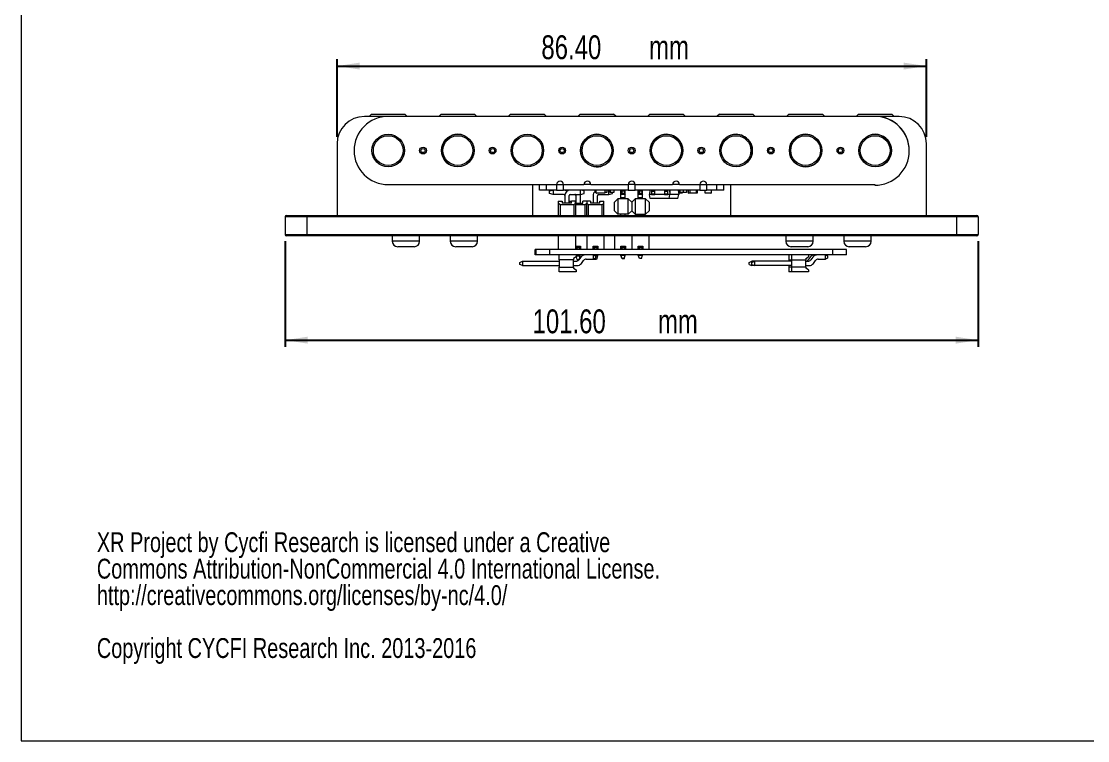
# Model space of a CAD drawing. Header units: millimetres. Extents: x 5 to 292, y 5 to 205.
# Drawn here: x 5.4 to 161.8, y 5.4 to 110.8 of the extents above; entities that cross this region are included whole.
import ezdxf

# ---------------------------------------------------------------- set-up
doc = ezdxf.new("R2010")
doc.units = ezdxf.units.MM
doc.layers.add('SLD-0', color=179, linetype='Continuous')
doc.styles.add('SLDTEXTSTYLE0', font='TXT', dxfattribs={"width": 0.75})
doc.dimstyles.new('SLDDIMSTYLE0', dxfattribs={"dimtxt": 3.5, "dimasz": 3.302, "dimexe": 0, "dimexo": 0.0625, "dimgap": 0.875, "dimtad": 1, "dimrnd": 1e-09, "dimzin": 4, "dimdsep": 46, "dimtxsty": 'SLDTEXTSTYLE0', "dimsah": 1, "dimcen": 0.09, "dimadec": 0, "dimazin": 1, "dimtfac": 1, "dimtofl": 0, "dimtmove": 0, "dimatfit": 3, "dimfxl": 1, "dimfrac": 2, "dimtolj": 1, "dimtzin": 12, "dimarcsym": 0})

# ---------------------------------------------------------------- blocks, each defined once
blk = doc.blocks.new('SW_NOTE_0')
at = {"color": 0, "linetype": 'Continuous', "lineweight": 0, "char_height": 2.9104, "attachment_point": 1, "style": 'SLDTEXTSTYLE0'}
for s, insert in [('XR Project by Cycfi Research is licensed under a Creative', (0, 3.75)), ('Commons Attribution-NonCommercial 4.0 International License.', (0, -0.13)), ('http://creativecommons.org/licenses/by-nc/4.0/', (0, -4.01)), ('Copyright CYCFI Research Inc. 2013-2016', (0, -11.77))]:
    blk.add_mtext(s, dxfattribs=dict(at, insert=insert))
blk = doc.blocks.new('_D_5')
at = {"layer": 'SLD-0'}
for p, q in [((51.71, 93.89), (51.71, 105.28)), ((138.11, 93.89), (138.11, 105.28)), ((51.71, 104.28), (138.11, 104.28))]:
    blk.add_line(p, q, dxfattribs=at)
for points in [[(51.71, 104.28), (55.01, 103.77), (55.01, 104.78)], [(138.11, 104.28), (134.8, 104.78), (134.8, 103.77)]]:
    blk.add_solid(points, dxfattribs=at)
at = {"layer": 'SLD-0', "char_height": 3.5, "attachment_point": 1, "style": 'SLDTEXTSTYLE0'}
for s, insert in [('86.40', (81.66, 108.79, 0.1)), ('mm', (97.45, 108.79, 0.1))]:
    blk.add_mtext(s, dxfattribs=dict(at, insert=insert))
blk = doc.blocks.new('_D_6')
at = {"layer": 'SLD-0'}
for p, q in [((44.11, 78.59), (44.11, 63.09)), ((145.71, 78.59), (145.71, 63.09)), ((44.11, 64.09), (145.71, 64.09))]:
    blk.add_line(p, q, dxfattribs=at)
for points in [[(44.11, 64.09), (47.41, 63.58), (47.41, 64.6)], [(145.71, 64.09), (142.4, 64.6), (142.4, 63.58)]]:
    blk.add_solid(points, dxfattribs=at)
at = {"layer": 'SLD-0', "char_height": 3.5, "attachment_point": 1, "style": 'SLDTEXTSTYLE0'}
for s, insert in [('101.60', (80.37, 68.6, 0.1)), ('mm', (98.75, 68.6, 0.1))]:
    blk.add_mtext(s, dxfattribs=dict(at, insert=insert))

msp = doc.modelspace()

# ---------------------------------------------------------------- linework, layer by layer
at = {"color": 7, "linetype": 'Continuous', "lineweight": 0}
for p, q in [((5.411, 205.365), (5.411, 5.365)), ((5.411, 5.365), (292.411, 5.365))]:
    msp.add_line(p, q, dxfattribs=at)
at = {"color": 7, "linetype": 'Continuous', "lineweight": 15}
for p, q in [((56.755, 97.247), (56.455, 96.947)), ((56.755, 97.229), (56.455, 96.929)), ((56.455, 96.947), (56.455, 96.929)), ((56.455, 96.947), (56.474, 96.947)), ((56.755, 97.247), (61.655, 97.247)), ((56.755, 97.229), (61.655, 97.229)), ((61.955, 96.947), (61.655, 97.247)), ((61.955, 96.929), (61.655, 97.229)), ((61.937, 96.947), (61.955, 96.947)), ((61.955, 96.929), (61.955, 96.947)), ((66.955, 97.247), (66.655, 96.947)), ((66.955, 97.229), (66.655, 96.929)), ((66.655, 96.947), (66.655, 96.929)), ((66.655, 96.947), (66.674, 96.947)), ((66.955, 97.247), (71.855, 97.247)), ((66.955, 97.229), (71.855, 97.229)), ((72.155, 96.947), (71.855, 97.247)), ((72.155, 96.929), (71.855, 97.229)), ((72.137, 96.947), (72.155, 96.947)), ((72.155, 96.929), (72.155, 96.947)), ((77.155, 97.247), (76.855, 96.947)), ((77.155, 97.229), (76.855, 96.929)), ((76.855, 96.947), (76.855, 96.929)), ((76.855, 96.947), (76.874, 96.947)), ((77.155, 97.247), (81.465, 97.247)), ((77.155, 97.229), (81.456, 97.229)), ((81.456, 97.229), (82.055, 97.229)), ((81.465, 97.247), (82.055, 97.247)), ((82.355, 96.947), (82.055, 97.247)), ((82.355, 96.929), (82.055, 97.229)), ((82.337, 96.947), (82.355, 96.947)), ((82.355, 96.929), (82.355, 96.947)), ((87.355, 97.247), (87.055, 96.947)), ((87.355, 97.229), (87.055, 96.929)), ((87.055, 96.947), (87.055, 96.929)), ((87.055, 96.947), (87.074, 96.947)), ((87.355, 97.247), (92.255, 97.247)), ((87.355, 97.229), (92.255, 97.229)), ((92.555, 96.947), (92.255, 97.247)), ((92.555, 96.929), (92.255, 97.229)), ((92.537, 96.947), (92.555, 96.947)), ((92.555, 96.929), (92.555, 96.947)), ((97.555, 97.247), (97.255, 96.947)), ((97.555, 97.229), (97.255, 96.929)), ((97.255, 96.947), (97.255, 96.929)), ((97.255, 96.947), (97.274, 96.947)), ((97.555, 97.247), (102.455, 97.247)), ((97.555, 97.229), (101.728, 97.229)), ((101.728, 97.229), (102.455, 97.229)), ((102.755, 96.947), (102.455, 97.247)), ((102.755, 96.929), (102.455, 97.229)), ((102.737, 96.947), (102.755, 96.947)), ((102.755, 96.929), (102.755, 96.947)), ((107.755, 97.247), (107.455, 96.947)), ((107.755, 97.229), (107.455, 96.929)), ((107.455, 96.947), (107.455, 96.929)), ((107.455, 96.947), (107.474, 96.947)), ((107.755, 97.247), (112.503, 97.247)), ((107.755, 97.229), (111.726, 97.229)), ((111.726, 97.229), (112.655, 97.229)), ((112.503, 97.247), (112.655, 97.247)), ((112.955, 96.947), (112.655, 97.247)), ((112.955, 96.929), (112.655, 97.229)), ((112.937, 96.947), (112.955, 96.947)), ((112.955, 96.929), (112.955, 96.947)), ((117.955, 97.247), (117.655, 96.947)), ((117.955, 97.229), (117.655, 96.929)), ((117.655, 96.947), (117.655, 96.929)), ((117.655, 96.947), (117.674, 96.947)), ((117.955, 97.247), (122.855, 97.247)), ((117.955, 97.229), (122.855, 97.229)), ((123.155, 96.947), (122.855, 97.247)), ((123.155, 96.929), (122.855, 97.229)), ((123.137, 96.947), (123.155, 96.947)), ((123.155, 96.929), (123.155, 96.947)), ((128.155, 97.247), (127.855, 96.947)), ((128.155, 97.229), (127.855, 96.929)), ((127.855, 96.947), (127.855, 96.929)), ((127.855, 96.947), (127.874, 96.947)), ((128.155, 97.247), (132.775, 97.247)), ((128.155, 97.229), (133.033, 97.229)), ((132.775, 97.247), (133.055, 97.247)), ((133.033, 97.229), (133.055, 97.229)), ((133.355, 96.947), (133.055, 97.247)), ((133.355, 96.929), (133.055, 97.229)), ((133.337, 96.947), (133.355, 96.947)), ((133.355, 96.929), (133.355, 96.947)), ((59.205, 96.891), (55.705, 96.891)), ((56.455, 96.929), (56.455, 96.891)), ((56.455, 96.929), (61.955, 96.929)), ((130.605, 96.891), (59.205, 96.891)), ((61.955, 96.891), (61.955, 96.929)), ((66.655, 96.929), (66.655, 96.891)), ((66.655, 96.929), (72.155, 96.929)), ((72.155, 96.891), (72.155, 96.929)), ((76.855, 96.929), (76.855, 96.891)), ((76.855, 96.929), (81.683, 96.929)), ((81.683, 96.929), (82.355, 96.929)), ((82.355, 96.891), (82.355, 96.929)), ((87.055, 96.929), (87.055, 96.891)), ((87.055, 96.929), (92.555, 96.929)), ((92.555, 96.891), (92.555, 96.929)), ((97.255, 96.929), (97.255, 96.891)), ((97.255, 96.929), (101.938, 96.929)), ((101.938, 96.929), (102.755, 96.929)), ((102.755, 96.891), (102.755, 96.929)), ((107.455, 96.929), (107.455, 96.891)), ((107.455, 96.929), (111.913, 96.929)), ((111.913, 96.929), (112.955, 96.929)), ((112.955, 96.891), (112.955, 96.929)), ((117.655, 96.929), (117.655, 96.891)), ((117.655, 96.929), (123.155, 96.929)), ((123.155, 96.891), (123.155, 96.929)), ((127.855, 96.929), (127.855, 96.891)), ((127.855, 96.929), (133.33, 96.929)), ((134.105, 96.891), (130.605, 96.891)), ((133.33, 96.929), (133.355, 96.929)), ((133.355, 96.891), (133.355, 96.929)), ((51.705, 92.891), (51.705, 82.391)), ((138.105, 82.391), (138.105, 92.891)), ((59.205, 86.891), (83.905, 86.891)), ((80.405, 82.391), (80.405, 86.891)), ((81.405, 86.098), (81.405, 86.891)), ((81.405, 86.091), (81.405, 86.098)), ((82.405, 86.098), (81.405, 86.098)), ((82.405, 86.091), (81.405, 86.091)), ((83.895, 86.098), (82.405, 86.098)), ((83.368, 86.091), (82.405, 86.091)), ((82.856, 85.968), (83.396, 86.098)), ((83.396, 86.098), (83.396, 85.468)), ((83.895, 86.891), (83.895, 86.098)), ((83.895, 86.098), (84.915, 86.098)), ((83.905, 86.898), (84.905, 86.898)), ((84.905, 86.891), (87.905, 86.891)), ((84.915, 86.098), (84.915, 86.891)), ((84.915, 86.098), (84.915, 86.098)), ((94.395, 86.098), (84.915, 86.098)), ((85.793, 86.091), (84.998, 86.091)), ((85.055, 86.092), (85.055, 86.082)), ((87.396, 85.468), (87.396, 86.098)), ((87.936, 85.968), (87.397, 86.098)), ((89.567, 86.091), (87.424, 86.091)), ((88.905, 86.898), (87.905, 86.898)), ((88.905, 86.891), (94.405, 86.891)), ((89.567, 86.098), (89.567, 85.748)), ((89.567, 85.778), (89.567, 86.068)), ((89.567, 86.068), (89.568, 86.068)), ((89.568, 86.068), (89.568, 86.098)), ((89.568, 86.068), (89.571, 86.068)), ((89.571, 86.098), (89.571, 86.068)), ((89.571, 86.068), (89.572, 86.068)), ((89.572, 85.748), (89.572, 86.098)), ((89.572, 86.068), (89.572, 85.778)), ((89.716, 85.653), (89.716, 86.093)), ((90.976, 86.093), (90.976, 85.653)), ((91.272, 86.098), (91.272, 85.748)), ((91.761, 86.091), (91.272, 86.091)), ((91.555, 85.462), (91.555, 86.091)), ((91.761, 86.042), (91.556, 86.091)), ((91.761, 86.098), (91.761, 85.748)), ((91.761, 86.068), (91.762, 86.068)), ((91.761, 85.778), (91.761, 86.068)), ((91.762, 86.068), (91.762, 86.098)), ((91.762, 86.068), (91.764, 86.068)), ((91.764, 86.093), (91.764, 86.068)), ((91.765, 86.093), (91.764, 86.093)), ((91.764, 86.068), (91.765, 86.068)), ((91.765, 85.748), (91.765, 86.093)), ((91.765, 86.068), (91.765, 85.778)), ((92.275, 86.098), (92.275, 85.748)), ((93.325, 86.091), (92.275, 86.091)), ((93.325, 86.098), (93.452, 85.971)), ((93.325, 85.463), (93.325, 86.098)), ((93.96, 86.098), (93.833, 85.971)), ((93.96, 85.463), (93.96, 86.098)), ((94.395, 86.091), (93.96, 86.091)), ((94.395, 86.891), (94.395, 86.098)), ((94.395, 86.098), (94.395, 86.091)), ((94.395, 86.098), (95.415, 86.098)), ((94.395, 86.091), (95.415, 86.091)), ((95.405, 86.898), (94.405, 86.898)), ((95.405, 86.891), (100.905, 86.891)), ((95.415, 86.098), (95.415, 86.891)), ((95.415, 86.091), (95.415, 86.098)), ((104.895, 86.098), (95.415, 86.098)), ((95.865, 86.091), (95.415, 86.091)), ((95.865, 86.098), (95.992, 85.971)), ((95.865, 85.463), (95.865, 86.098)), ((96.5, 86.098), (96.373, 85.971)), ((96.5, 85.463), (96.5, 86.098)), ((97.823, 86.091), (96.5, 86.091)), ((97.581, 86.075), (97.501, 85.425)), ((97.823, 86.075), (97.581, 86.075)), ((97.823, 86.098), (97.823, 86.028)), ((97.823, 86.028), (98.306, 86.028)), ((97.823, 86.028), (97.823, 85.928)), ((98.306, 86.098), (98.306, 86.028)), ((98.759, 86.091), (98.306, 86.091)), ((99.695, 86.075), (98.306, 86.075)), ((98.306, 85.928), (98.306, 86.028)), ((98.759, 86.098), (98.759, 86.075)), ((99.243, 86.075), (99.243, 86.098)), ((99.603, 86.075), (99.603, 86.098)), ((99.695, 86.098), (99.695, 86.028)), ((100.179, 86.028), (99.695, 86.028)), ((99.695, 86.028), (99.695, 85.928)), ((100.179, 86.098), (100.179, 86.028)), ((100.421, 86.075), (100.179, 86.075)), ((100.179, 85.928), (100.179, 86.028)), ((100.421, 86.075), (100.501, 85.425)), ((100.539, 86.028), (100.427, 86.028)), ((100.539, 86.098), (100.539, 86.028)), ((100.992, 86.091), (100.539, 86.091)), ((101.718, 86.075), (100.539, 86.075)), ((100.539, 85.928), (100.539, 86.028)), ((101.905, 86.898), (100.905, 86.898)), ((100.992, 86.098), (100.992, 86.075)), ((101.475, 86.075), (101.475, 86.098)), ((101.718, 86.075), (101.797, 85.425)), ((101.905, 86.891), (104.905, 86.891)), ((101.937, 86.098), (101.937, 85.748)), ((101.938, 86.068), (101.939, 86.068)), ((101.938, 85.778), (101.938, 86.068)), ((101.939, 86.068), (101.939, 86.098)), ((101.939, 86.068), (101.941, 86.068)), ((101.941, 86.093), (101.941, 86.068)), ((101.942, 86.093), (101.941, 86.093)), ((101.941, 86.068), (101.942, 86.068)), ((101.942, 85.748), (101.942, 86.093)), ((101.942, 86.068), (101.942, 85.778)), ((102.452, 86.098), (102.452, 85.748)), ((102.942, 86.098), (102.942, 85.748)), ((103.255, 86.091), (102.942, 86.091)), ((103.255, 85.653), (103.255, 86.093)), ((103.486, 85.653), (103.486, 86.093)), ((104.346, 86.093), (104.346, 85.653)), ((104.515, 86.093), (104.515, 85.653)), ((104.895, 86.091), (104.515, 86.091)), ((104.895, 86.891), (104.895, 86.098)), ((104.895, 86.098), (104.895, 86.091)), ((104.895, 86.098), (105.915, 86.098)), ((104.895, 86.091), (105.668, 86.091)), ((104.905, 86.898), (105.905, 86.898)), ((105.668, 85.653), (105.668, 86.093)), ((105.671, 85.653), (105.671, 86.093)), ((105.905, 86.891), (130.605, 86.891)), ((105.915, 86.098), (105.915, 86.891)), ((107.405, 86.098), (105.915, 86.098)), ((106.531, 86.093), (106.531, 85.653)), ((107.405, 86.091), (106.531, 86.091)), ((108.405, 86.098), (107.405, 86.098)), ((108.405, 86.091), (107.405, 86.091)), ((108.405, 86.098), (108.405, 86.891)), ((108.405, 86.091), (108.405, 86.098)), ((109.405, 86.891), (109.405, 82.391)), ((82.856, 85.598), (82.856, 85.968)), ((83.396, 85.468), (82.856, 85.598)), ((84.896, 85.468), (83.396, 85.468)), ((84.146, 84.483), (84.146, 84.183)), ((84.146, 84.483), (84.696, 84.483)), ((84.696, 84.483), (84.696, 84.183)), ((85.081, 85.283), (85.081, 84.183)), ((85.711, 84.183), (85.711, 85.283)), ((85.805, 84.476), (86.096, 84.476)), ((85.805, 84.476), (85.805, 84.183)), ((85.896, 85.468), (87.396, 85.468)), ((86.096, 84.183), (86.096, 84.483)), ((86.646, 84.483), (86.096, 84.483)), ((86.646, 84.183), (86.646, 84.483)), ((86.74, 84.176), (86.74, 85.276)), ((87.332, 85.468), (87.37, 85.276)), ((87.37, 85.276), (87.37, 84.176)), ((87.396, 85.468), (87.936, 85.598)), ((87.755, 84.176), (87.755, 84.476)), ((88.305, 84.476), (87.755, 84.476)), ((87.936, 85.598), (87.936, 85.968)), ((88.305, 84.476), (88.305, 84.176)), ((88.855, 84.476), (88.305, 84.476)), ((88.855, 84.476), (88.855, 84.176)), ((89.24, 85.276), (89.24, 84.176)), ((89.568, 85.778), (89.567, 85.778)), ((89.568, 85.748), (89.567, 85.748)), ((89.568, 85.748), (89.568, 85.778)), ((89.571, 85.778), (89.568, 85.778)), ((89.571, 85.748), (89.568, 85.748)), ((89.571, 85.748), (89.571, 85.778)), ((89.571, 85.778), (89.572, 85.778)), ((89.572, 85.748), (89.571, 85.748)), ((89.716, 85.748), (89.572, 85.748)), ((89.573, 85.738), (89.573, 85.748)), ((89.576, 85.738), (89.573, 85.738)), ((89.576, 85.738), (89.576, 85.748)), ((89.716, 85.738), (89.576, 85.738)), ((90.971, 85.648), (89.721, 85.648)), ((89.87, 84.176), (89.87, 85.276)), ((90.055, 85.461), (91.555, 85.461)), ((90.255, 84.176), (90.255, 84.476)), ((90.255, 84.476), (90.805, 84.476)), ((90.805, 84.176), (90.805, 84.476)), ((91.272, 85.748), (90.976, 85.748)), ((91.264, 85.738), (90.976, 85.738)), ((91.264, 85.738), (91.264, 85.748)), ((91.555, 85.462), (92.095, 85.592)), ((91.761, 85.748), (91.761, 85.778)), ((91.761, 85.778), (91.761, 85.778)), ((91.765, 85.778), (91.761, 85.778)), ((91.761, 85.748), (91.761, 85.748)), ((91.761, 85.748), (91.765, 85.748)), ((91.765, 85.748), (91.765, 85.778)), ((91.765, 85.778), (91.765, 85.778)), ((91.765, 85.748), (91.765, 85.748)), ((92.275, 85.748), (91.765, 85.748)), ((91.768, 85.738), (91.768, 85.748)), ((91.77, 85.738), (91.768, 85.738)), ((91.77, 85.738), (91.77, 85.748)), ((92.269, 85.738), (91.77, 85.738)), ((92.095, 85.592), (92.095, 85.738)), ((92.269, 85.738), (92.269, 85.748)), ((92.372, 84.32), (92.88, 84.828)), ((92.88, 84.828), (92.88, 82.542)), ((94.404, 84.828), (92.88, 84.828)), ((93.452, 85.59), (93.325, 85.463)), ((93.96, 85.463), (93.325, 85.463)), ((93.325, 84.955), (93.325, 85.463)), ((93.96, 84.955), (93.325, 84.955)), ((93.325, 84.828), (93.325, 84.955)), ((93.452, 85.971), (93.833, 85.971)), ((93.452, 85.971), (93.452, 85.59)), ((93.833, 85.59), (93.452, 85.59)), ((93.833, 85.971), (93.833, 85.59)), ((93.833, 85.59), (93.96, 85.463)), ((93.96, 84.955), (93.96, 85.463)), ((93.96, 84.828), (93.96, 84.955)), ((94.404, 82.542), (94.404, 84.828)), ((94.404, 84.828), (94.912, 84.32)), ((94.912, 84.32), (95.42, 84.828)), ((95.42, 84.828), (95.42, 82.542)), ((96.944, 84.828), (95.42, 84.828)), ((95.992, 85.59), (95.865, 85.463)), ((96.5, 85.463), (95.865, 85.463)), ((95.865, 84.955), (95.865, 85.463)), ((96.5, 84.955), (95.865, 84.955)), ((95.865, 84.828), (95.865, 84.955)), ((95.992, 85.971), (96.373, 85.971)), ((95.992, 85.971), (95.992, 85.59)), ((96.373, 85.59), (95.992, 85.59)), ((96.373, 85.971), (96.373, 85.59)), ((96.373, 85.59), (96.5, 85.463)), ((96.5, 84.955), (96.5, 85.463)), ((96.5, 84.828), (96.5, 84.955)), ((96.944, 82.542), (96.944, 84.828)), ((96.944, 84.828), (97.452, 84.32)), ((97.823, 85.425), (97.501, 85.425)), ((97.628, 84.875), (97.501, 85.425)), ((100.374, 84.875), (97.628, 84.875)), ((97.823, 85.928), (98.306, 85.928)), ((97.823, 85.928), (97.823, 85.525)), ((97.823, 85.525), (98.306, 85.525)), ((97.823, 85.525), (97.823, 85.425)), ((97.823, 85.425), (98.306, 85.425)), ((98.306, 85.525), (98.306, 85.928)), ((98.306, 85.425), (98.306, 85.525)), ((99.695, 85.425), (98.306, 85.425)), ((99.695, 85.928), (100.179, 85.928)), ((99.695, 85.928), (99.695, 85.525)), ((99.695, 85.525), (100.179, 85.525)), ((99.695, 85.525), (99.695, 85.425)), ((99.695, 85.425), (100.179, 85.425)), ((100.179, 85.525), (100.179, 85.928)), ((100.179, 85.425), (100.179, 85.525)), ((100.501, 85.425), (100.179, 85.425)), ((100.374, 84.875), (100.501, 85.425)), ((101.67, 84.875), (100.374, 84.875)), ((100.539, 85.425), (100.501, 85.425)), ((100.539, 85.525), (100.539, 85.928)), ((100.539, 85.425), (100.539, 85.525)), ((101.797, 85.425), (100.539, 85.425)), ((101.67, 84.875), (101.797, 85.425)), ((102.319, 85.648), (101.77, 85.648)), ((101.937, 85.748), (101.938, 85.748)), ((101.938, 85.748), (101.938, 85.778)), ((101.938, 85.778), (101.938, 85.778)), ((101.941, 85.778), (101.938, 85.778)), ((101.938, 85.748), (101.941, 85.748)), ((101.941, 85.748), (101.941, 85.778)), ((101.941, 85.778), (101.942, 85.778)), ((101.942, 85.748), (101.941, 85.748)), ((102.452, 85.748), (101.942, 85.748)), ((101.945, 85.738), (101.945, 85.748)), ((101.947, 85.738), (101.945, 85.738)), ((101.947, 85.738), (101.947, 85.748)), ((102.446, 85.738), (101.947, 85.738)), ((102.324, 85.738), (102.324, 85.653)), ((102.446, 85.738), (102.446, 85.748)), ((102.936, 85.738), (102.446, 85.738)), ((102.942, 85.748), (102.452, 85.748)), ((102.936, 85.738), (102.936, 85.748)), ((103.491, 85.648), (103.26, 85.648)), ((104.341, 85.648), (103.491, 85.648)), ((104.51, 85.648), (104.341, 85.648)), ((105.676, 85.648), (105.673, 85.648)), ((106.526, 85.648), (105.676, 85.648)), ((84.396, 83.933), (84.146, 84.183)), ((84.146, 84.183), (84.146, 82.391)), ((86.396, 83.933), (84.396, 83.933)), ((84.396, 83.933), (84.396, 82.391)), ((86.096, 84.183), (84.696, 84.183)), ((86.396, 83.933), (86.646, 84.183)), ((86.396, 83.933), (86.396, 82.391)), ((86.646, 84.183), (86.646, 82.391)), ((86.646, 84.176), (87.755, 84.176)), ((88.055, 83.926), (86.646, 83.926)), ((88.055, 83.926), (88.305, 84.176)), ((88.055, 83.926), (88.055, 82.391)), ((88.305, 84.176), (88.555, 83.926)), ((88.305, 82.391), (88.305, 84.176)), ((88.555, 82.391), (88.555, 83.926)), ((90.555, 83.926), (88.555, 83.926)), ((90.255, 84.176), (88.855, 84.176)), ((90.805, 84.176), (90.555, 83.926)), ((90.555, 82.391), (90.555, 83.926)), ((90.805, 82.391), (90.805, 84.176)), ((92.372, 83.05), (92.372, 84.32)), ((92.88, 82.542), (92.372, 83.05)), ((94.912, 83.05), (94.404, 82.542)), ((94.912, 84.32), (94.912, 83.05)), ((95.42, 82.542), (94.912, 83.05)), ((97.452, 83.05), (96.944, 82.542)), ((97.452, 84.32), (97.452, 83.05)), ((47.275, 82.191), (44.105, 82.191)), ((44.105, 82.191), (44.105, 79.591)), ((44.305, 82.391), (47.275, 82.391)), ((47.275, 82.391), (142.535, 82.391)), ((47.275, 82.191), (47.275, 82.391)), ((142.535, 82.191), (47.275, 82.191)), ((47.275, 82.191), (47.275, 79.591)), ((94.404, 82.542), (92.88, 82.542)), ((93.325, 82.391), (93.325, 82.542)), ((93.96, 82.391), (93.96, 82.542)), ((95.42, 82.542), (96.944, 82.542)), ((95.865, 82.391), (95.865, 82.542)), ((96.5, 82.391), (96.5, 82.542)), ((142.535, 82.391), (142.535, 82.191)), ((142.535, 82.391), (145.505, 82.391)), ((142.535, 82.191), (142.535, 79.591)), ((145.705, 82.191), (142.535, 82.191)), ((145.705, 82.191), (145.705, 79.591)), ((44.105, 79.591), (47.275, 79.591)), ((47.275, 79.391), (44.305, 79.391)), ((47.275, 79.391), (47.275, 79.591)), ((47.275, 79.591), (142.535, 79.591)), ((142.535, 79.391), (47.275, 79.391)), ((59.805, 79.391), (59.805, 78.591)), ((63.805, 78.591), (63.805, 79.391)), ((68.305, 79.391), (68.305, 78.591)), ((72.305, 78.591), (72.305, 79.391)), ((84.177, 77.391), (84.177, 79.391)), ((86.717, 77.391), (86.717, 79.391)), ((88.316, 79.391), (88.316, 77.391)), ((90.856, 77.391), (90.856, 79.391)), ((92.364, 79.391), (92.364, 77.391)), ((94.904, 79.391), (94.904, 77.391)), ((97.444, 77.391), (97.444, 79.391)), ((117.505, 79.391), (117.505, 78.591)), ((121.505, 78.591), (121.505, 79.391)), ((126.005, 79.391), (126.005, 78.591)), ((130.005, 78.591), (130.005, 79.391)), ((142.535, 79.391), (142.535, 79.591)), ((142.535, 79.591), (145.705, 79.591)), ((145.505, 79.391), (142.535, 79.391)), ((63.005, 77.791), (60.605, 77.791)), ((71.505, 77.791), (69.105, 77.791)), ((80.765, 76.591), (80.765, 77.391)), ((80.905, 77.391), (80.765, 77.391)), ((80.905, 76.591), (80.905, 77.391)), ((82.905, 77.391), (80.905, 77.391)), ((82.905, 76.591), (82.905, 77.391)), ((124.405, 77.391), (82.905, 77.391)), ((86.717, 77.891), (87.386, 77.891)), ((86.74, 77.891), (86.74, 77.391)), ((86.846, 77.891), (86.846, 77.641)), ((87.246, 77.641), (86.846, 77.641)), ((86.846, 77.641), (86.846, 77.391)), ((87.246, 77.891), (87.246, 77.641)), ((87.246, 77.641), (87.246, 77.391)), ((87.37, 77.391), (87.37, 77.891)), ((87.386, 77.891), (87.386, 77.391)), ((89.246, 77.391), (89.246, 77.891)), ((89.246, 77.891), (89.926, 77.891)), ((89.386, 77.891), (89.386, 77.641)), ((89.786, 77.641), (89.386, 77.641)), ((89.386, 77.641), (89.386, 77.391)), ((89.786, 77.891), (89.786, 77.641)), ((89.786, 77.641), (89.786, 77.391)), ((89.87, 77.891), (89.87, 77.391)), ((89.926, 77.891), (89.926, 77.391)), ((93.294, 77.891), (93.974, 77.891)), ((93.294, 77.391), (93.294, 77.891)), ((93.325, 77.391), (93.325, 77.891)), ((93.434, 77.891), (93.434, 77.641)), ((93.834, 77.641), (93.434, 77.641)), ((93.434, 77.641), (93.434, 77.391)), ((93.834, 77.891), (93.834, 77.641)), ((93.834, 77.641), (93.834, 77.391)), ((93.96, 77.391), (93.96, 77.891)), ((93.974, 77.891), (93.974, 77.391)), ((95.834, 77.891), (96.514, 77.891)), ((95.834, 77.391), (95.834, 77.891)), ((95.865, 77.391), (95.865, 77.891)), ((95.974, 77.891), (95.974, 77.641)), ((96.374, 77.641), (95.974, 77.641)), ((95.974, 77.641), (95.974, 77.391)), ((96.374, 77.891), (96.374, 77.641)), ((96.374, 77.641), (96.374, 77.391)), ((96.5, 77.391), (96.5, 77.891)), ((96.514, 77.891), (96.514, 77.391)), ((120.705, 77.791), (118.305, 77.791)), ((124.405, 76.591), (124.405, 77.391)), ((126.405, 77.391), (124.405, 77.391)), ((126.405, 76.591), (126.405, 77.391)), ((129.205, 77.791), (126.805, 77.791)), ((78.481, 75.476), (78.881, 75.656)), ((78.481, 75.206), (78.481, 75.476)), ((78.881, 75.026), (78.481, 75.206)), ((78.881, 75.656), (78.881, 75.026)), ((78.881, 75.656), (84.281, 75.656)), ((80.905, 76.591), (80.765, 76.591)), ((82.905, 76.591), (80.905, 76.591)), ((124.405, 76.591), (82.905, 76.591)), ((84.281, 75.891), (84.281, 76.591)), ((86.381, 75.891), (84.281, 75.891)), ((84.281, 75.891), (84.281, 74.791)), ((86.781, 76.291), (86.381, 76.041)), ((86.381, 76.041), (86.381, 75.891)), ((86.381, 74.791), (86.381, 75.891)), ((86.381, 75.656), (86.73, 75.656)), ((86.781, 76.591), (86.781, 76.291)), ((86.781, 76.472), (87.37, 76.472)), ((86.781, 76.302), (86.87, 75.932)), ((86.87, 75.932), (87.187, 75.932)), ((87.44, 76.271), (87.13, 75.857)), ((87.266, 76.037), (87.37, 76.472)), ((87.37, 76.472), (87.37, 76.591)), ((87.52, 75.347), (87.83, 75.761)), ((88.231, 75.961), (89.281, 75.961)), ((89.281, 75.961), (89.281, 76.591)), ((89.281, 76.591), (89.581, 76.441)), ((89.581, 76.111), (89.281, 75.961)), ((89.37, 75.932), (89.354, 75.998)), ((89.74, 75.932), (89.37, 75.932)), ((89.52, 76.472), (89.87, 76.472)), ((89.581, 76.441), (89.581, 76.111)), ((89.87, 76.472), (89.74, 75.932)), ((89.87, 76.591), (89.87, 76.472)), ((93.325, 76.542), (93.325, 76.591)), ((93.325, 76.542), (93.96, 76.542)), ((93.507, 76.042), (93.325, 76.542)), ((93.325, 76.492), (93.325, 76.542)), ((93.325, 76.492), (93.343, 76.492)), ((93.507, 75.992), (93.325, 76.492)), ((93.778, 76.042), (93.507, 76.042)), ((93.778, 75.992), (93.507, 75.992)), ((93.778, 76.042), (93.96, 76.542)), ((93.778, 75.992), (93.96, 76.492)), ((93.942, 76.492), (93.96, 76.492)), ((93.96, 76.542), (93.96, 76.591)), ((93.96, 76.492), (93.96, 76.542)), ((95.865, 76.542), (95.865, 76.591)), ((95.865, 76.542), (96.5, 76.542)), ((96.047, 76.042), (95.865, 76.542)), ((96.318, 76.042), (96.047, 76.042)), ((96.318, 76.042), (96.5, 76.542)), ((96.5, 76.542), (96.5, 76.591)), ((112.118, 75.476), (112.518, 75.656)), ((112.118, 75.206), (112.118, 75.476)), ((112.118, 75.206), (112.518, 75.026)), ((112.51, 75.476), (112.91, 75.656)), ((112.51, 75.206), (112.51, 75.476)), ((112.51, 75.206), (112.91, 75.026)), ((112.518, 75.656), (112.518, 75.48)), ((112.91, 75.656), (112.518, 75.656)), ((112.518, 75.203), (112.518, 75.026)), ((112.91, 75.656), (112.91, 75.026)), ((118.31, 75.656), (112.91, 75.656)), ((117.918, 76.591), (117.918, 75.891)), ((117.918, 75.891), (117.918, 75.656)), ((117.918, 75.891), (118.31, 75.891)), ((118.31, 76.591), (118.31, 75.891)), ((118.31, 75.891), (120.41, 75.891)), ((118.31, 75.891), (118.31, 74.791)), ((120.41, 76.041), (120.81, 76.291)), ((120.41, 76.041), (120.41, 75.891)), ((120.41, 74.791), (120.41, 75.891)), ((120.41, 75.656), (120.759, 75.656)), ((121.077, 76.271), (120.767, 75.857)), ((120.81, 76.591), (120.81, 76.291)), ((121.469, 76.271), (121.159, 75.857)), ((121.549, 75.347), (121.859, 75.761)), ((122.26, 75.961), (123.31, 75.961)), ((123.31, 75.961), (123.31, 76.591)), ((123.31, 76.591), (123.61, 76.441)), ((123.61, 76.111), (123.31, 75.961)), ((123.61, 76.441), (123.61, 76.111)), ((126.405, 76.591), (124.405, 76.591)), ((78.881, 75.026), (84.281, 75.026)), ((84.281, 74.791), (86.381, 74.791)), ((84.281, 74.091), (84.281, 74.791)), ((86.781, 74.091), (84.281, 74.091)), ((86.381, 75.026), (86.88, 75.026)), ((86.381, 74.791), (86.381, 74.641)), ((86.381, 74.641), (86.781, 74.391)), ((86.781, 74.391), (86.781, 74.091)), ((112.91, 75.026), (112.518, 75.026)), ((118.31, 75.026), (112.91, 75.026)), ((117.918, 75.026), (117.918, 74.791)), ((118.31, 74.791), (117.918, 74.791)), ((117.918, 74.791), (117.918, 74.091)), ((118.31, 74.091), (117.918, 74.091)), ((120.41, 74.791), (118.31, 74.791)), ((118.31, 74.791), (118.31, 74.091)), ((120.81, 74.091), (118.31, 74.091)), ((120.41, 75.026), (120.909, 75.026)), ((120.41, 74.791), (120.41, 74.641)), ((120.81, 74.391), (120.41, 74.641)), ((120.81, 74.391), (120.81, 74.091))]:
    msp.add_line(p, q, dxfattribs=at)
at = {"color": 8, "linetype": 'Continuous', "lineweight": 15}
for p, q in [((82.405, 86.098), (82.405, 86.891)), ((82.405, 86.091), (82.405, 86.098)), ((107.405, 86.098), (107.405, 86.891)), ((107.405, 86.091), (107.405, 86.098)), ((100.539, 85.928), (100.439, 85.928)), ((100.539, 85.525), (100.489, 85.525)), ((63.805, 78.591), (59.805, 78.591)), ((72.305, 78.591), (68.305, 78.591)), ((121.505, 78.591), (117.505, 78.591)), ((130.005, 78.591), (126.005, 78.591))]:
    msp.add_line(p, q, dxfattribs=at)
at = {"color": 7, "linetype": 'Continuous', "lineweight": 15, "flags": 128}
msp.add_lwpolyline([(130.605, 94.273), (130.168, 94.232), (129.954, 94.182)], dxfattribs=at)
at = {"color": 7, "linetype": 'Continuous', "lineweight": 15}
for centre, radius in [((59.205, 91.891), 2.385), ((59.205, 91.891), 2.381), ((59.205, 91.891), 2.181), ((69.405, 91.891), 2.385), ((69.405, 91.891), 2.381), ((69.405, 91.891), 2.181), ((79.605, 91.891), 2.385), ((79.605, 91.891), 2.381), ((79.605, 91.891), 2.181), ((89.805, 91.891), 2.385), ((89.805, 91.891), 2.381), ((89.805, 91.891), 2.181), ((100.005, 91.891), 2.385), ((100.005, 91.891), 2.381), ((100.005, 91.891), 2.181), ((110.205, 91.891), 2.385), ((110.205, 91.891), 2.381), ((110.205, 91.891), 2.181), ((120.405, 91.891), 2.385), ((120.405, 91.891), 2.381), ((120.405, 91.891), 2.181), ((130.605, 91.891), 2.385), ((130.605, 91.891), 2.381), ((130.605, 91.891), 2.181), ((64.305, 91.891), 0.5), ((74.505, 91.891), 0.5), ((84.705, 91.891), 0.5), ((94.905, 91.891), 0.5), ((105.105, 91.891), 0.5), ((115.305, 91.891), 0.5), ((125.505, 91.891), 0.5), ((64.305, 91.891), 0.3), ((74.505, 91.891), 0.3), ((84.705, 91.891), 0.3), ((94.905, 91.891), 0.3), ((105.105, 91.891), 0.3), ((115.305, 91.891), 0.3), ((125.505, 91.891), 0.3)]:
    msp.add_circle(centre, radius, dxfattribs=at)
for centre, radius, start, end in [((55.705, 92.891), 4, 90, 180), ((59.205, 91.891), 5, 90, 270), ((130.561, 91.847), 5.044, 269.63346, 89.5), ((130.605, 91.891), 5, 0.00003, 90), ((134.105, 92.891), 4, 0, 90), ((69.405, 91.891), 2.381, 90, 246.39117), ((69.405, 91.891), 2.381, 66.39117, 90), ((89.805, 91.891), 2.381, 90, 160.27995), ((89.805, 91.891), 2.381, 250.27995, 90), ((100.005, 91.891), 2.381, 90, 167.90509), ((100.005, 91.891), 2.381, 347.90509, 90), ((110.205, 91.891), 2.381, 90, 163.97017), ((110.205, 91.891), 2.381, 343.97017, 90), ((120.405, 91.891), 2.381, 90, 329.69856), ((120.405, 91.891), 2.381, 59.52286, 90), ((130.605, 91.891), 2.381, 285.86576, 90), ((84.405, 86.891), 0.5, 0, 180), ((84.896, 85.283), 0.815, 52.15721, 90), ((85.896, 85.283), 0.815, 90, 180), ((88.405, 86.891), 0.5, 0, 180), ((89.721, 86.093), 0.005, 90, 180), ((90.971, 86.093), 0.005, 0, 90), ((91.769, 86.093), 0.005, 89.99853, 180.00414), ((91.77, 86.093), 0.005, 89.99853, 180.00414), ((94.905, 86.891), 0.5, 0, 180), ((101.405, 86.891), 0.5, 0, 180), ((101.946, 86.093), 0.005, 89.99741, 180.00793), ((101.947, 86.093), 0.005, 89.99741, 180.00793), ((103.26, 86.093), 0.005, 90, 180), ((103.491, 86.093), 0.005, 90, 180), ((104.341, 86.093), 0.005, 0, 90), ((104.51, 86.093), 0.005, 0, 90), ((105.405, 86.891), 0.5, 0, 180), ((105.673, 86.093), 0.005, 90, 180), ((105.676, 86.093), 0.005, 90, 180), ((106.526, 86.093), 0.005, 0, 90), ((168.402, 54.095), 50.042, 139.05143, 139.18489), ((84.896, 85.283), 0.185, 0, 90), ((85.896, 85.283), 0.185, 90, 180), ((90.055, 85.276), 0.815, 126.76151, 180), ((89.721, 85.653), 0.005, 180, 270), ((90.055, 85.276), 0.185, 90, 180), ((90.971, 85.653), 0.005, 270, 0), ((102.319, 85.653), 0.005, 270, 0), ((103.26, 85.653), 0.005, 180, 270), ((103.491, 85.653), 0.005, 180, 270), ((104.341, 85.653), 0.005, 270, 0), ((104.51, 85.653), 0.005, 270, 0), ((105.673, 85.653), 0.005, 180, 270), ((105.676, 85.653), 0.005, 180, 270), ((106.526, 85.653), 0.005, 270, 0), ((44.305, 82.191), 0.2, 90, 180), ((145.505, 82.191), 0.2, 0, 90), ((44.305, 79.591), 0.2, 180, 270), ((60.605, 78.591), 0.8, 180, 270), ((63.005, 78.591), 0.8, 270, 0), ((69.105, 78.591), 0.8, 180, 270), ((71.505, 78.591), 0.8, 270, 0), ((118.305, 78.591), 0.8, 180, 270), ((120.705, 78.591), 0.8, 270, 0), ((126.805, 78.591), 0.8, 180, 270), ((129.205, 78.591), 0.8, 270, 0), ((145.505, 79.591), 0.2, 270, 0), ((86.73, 76.156), 0.5, 270, 323.17916), ((86.88, 75.826), 0.8, 270, 323.17916), ((88.081, 75.791), 0.8, 90, 143.17916), ((88.231, 75.461), 0.5, 90, 143.17916), ((120.367, 76.156), 0.5, 274.89723, 323.17916), ((120.759, 76.156), 0.5, 270, 323.17916), ((120.909, 75.826), 0.8, 270, 323.17916), ((121.718, 75.791), 0.8, 90, 143.17916), ((122.11, 75.791), 0.8, 90, 143.17916), ((122.26, 75.461), 0.5, 90, 143.17916)]:
    msp.add_arc(centre, radius, start, end, dxfattribs=at)
msp.add_open_spline([(86.74, 85.276), (86.737, 85.301), (86.732, 85.349), (86.689, 85.41), (86.628, 85.453), (86.579, 85.459), (86.555, 85.461)], degree=3, knots=[0, 0, 0, 0, 0.2499994, 0.4999993, 0.7500006, 1, 1, 1, 1], dxfattribs=at)

# ---------------------------------------------------------------- block references
at = {"color": 7, "linetype": 'Continuous', "lineweight": 0}
msp.add_blockref('SW_NOTE_0', (16.485, 32.172), dxfattribs=at)

# ---------------------------------------------------------------- dimensions: what is measured, and where the dimension line sits
at = {"layer": 'SLD-0'}
for base, p1, p2, picture, middle in [((138.105, 104.275), (51.705, 92.891), (138.105, 92.891), '_D_5', (93.921, 104.275)), ((145.705, 64.091), (44.105, 79.591), (145.705, 79.591), '_D_6', (93.921, 64.091))]:
    dim = msp.add_linear_dim(base=base, p1=p1, p2=p2, text='<> mm', dimstyle='SLDDIMSTYLE0', dxfattribs=at)
    dim.commit()
    dim.dimension.update_dxf_attribs({"geometry": picture, "text_midpoint": middle, "dimtype": 160})

doc.saveas('drawing.dxf')
